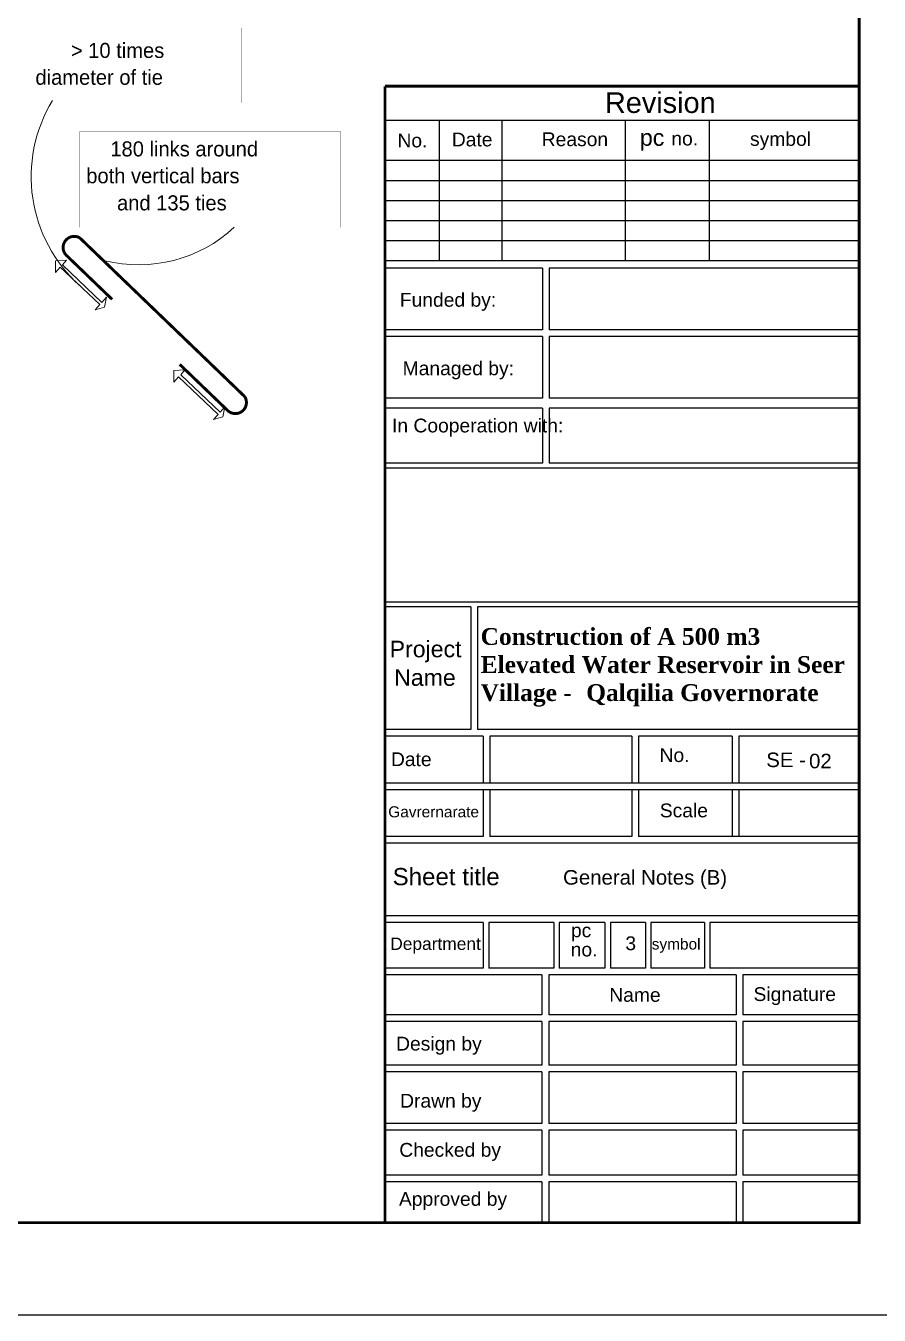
# Model space of a CAD drawing. Extents: x 166525 to 167198, y 178739 to 179747.
# Drawn here: x 166661.29 to 166672.45, y 179593.72 to 179610.58 of the extents above; entities that cross this region are included whole.
import ezdxf

# ---------------------------------------------------------------- set-up
doc = ezdxf.new("R2010")
doc.units = 0
doc.header["$MEASUREMENT"] = 0
doc.layers.get('0').update_dxf_attribs({"linetype": 'CONTINUOUS'})
for name, color, linetype in [('COVER', 7, 'CONTINUOUS'), ('FRAM-TXT', 4, 'CONTINUOUS'), ('MHATCH', 8, 'CONTINUOUS'), ('TXT', 6, 'CONTINUOUS')]:
    doc.layers.add(name, color=color, linetype=linetype)
for name, color, linetype, lineweight in [('Frame-PW - KA_FRAME', 7, 'CONTINUOUS', 80), ('LINE', 8, 'CONTINUOUS', 9), ('STIRRUP', 1, 'CONTINUOUS', 25)]:
    doc.layers.add(name, color=color, linetype=linetype, lineweight=lineweight)

msp = doc.modelspace()

# ---------------------------------------------------------------- linework, layer by layer
for p, q in [((166672.18555, 179609.33787), (166665.9868, 179609.33787)), ((166666.6962, 179609.33787), (166666.6962, 179607.50154)), ((166667.51562, 179609.33787), (166667.51562, 179607.50154)), ((166669.12714, 179609.33787), (166669.12714, 179607.50154)), ((166670.22641, 179609.33787), (166670.22641, 179607.50154)), ((166672.18555, 179608.8132), (166665.9868, 179608.8132)), ((166672.18555, 179608.55087), (166665.9868, 179608.55087)), ((166672.18555, 179608.28854), (166665.9868, 179608.28854)), ((166672.18555, 179608.0262), (166665.9868, 179608.0262)), ((166672.18555, 179607.76387), (166665.9868, 179607.76387)), ((166672.18555, 179607.50154), (166665.9868, 179607.50154)), ((166668.04679, 179607.40958), (166665.9868, 179607.40958)), ((166668.04679, 179607.40958), (166668.04679, 179606.60173)), ((166668.13423, 179607.40958), (166668.13423, 179606.60173)), ((166672.18555, 179607.40958), (166668.13423, 179607.40958)), ((166668.04679, 179606.60173), (166665.9868, 179606.60173)), ((166672.18555, 179606.60173), (166668.13423, 179606.60173)), ((166668.04679, 179606.51428), (166665.9868, 179606.51428)), ((166668.04679, 179606.51428), (166668.04679, 179605.70643)), ((166672.18555, 179606.51428), (166668.13423, 179606.51428)), ((166668.13423, 179606.51428), (166668.13423, 179605.70643)), ((166668.04679, 179605.70643), (166665.9868, 179605.70643)), ((166668.04679, 179605.57776), (166665.9868, 179605.57776)), ((166668.04679, 179605.57776), (166668.04679, 179604.85734)), ((166672.18555, 179605.70643), (166668.13423, 179605.70643)), ((166672.18555, 179605.57776), (166668.13423, 179605.57776)), ((166668.13423, 179605.57776), (166668.13423, 179604.85734)), ((166668.04679, 179604.85734), (166665.9868, 179604.85734)), ((166672.18555, 179604.79277), (166665.9868, 179604.79277)), ((166672.18555, 179604.85734), (166668.13423, 179604.85734)), ((166672.18555, 179603.04388), (166665.9868, 179603.04388)), ((166667.11145, 179602.9793), (166665.9868, 179602.9793)), ((166667.11145, 179602.9793), (166667.11145, 179601.37681)), ((166672.18555, 179602.9793), (166667.1989, 179602.9793)), ((166667.1989, 179602.9793), (166667.1989, 179601.37681)), ((166667.11145, 179601.37681), (166665.9868, 179601.37681)), ((166672.18555, 179601.37681), (166667.1989, 179601.37681)), ((166667.27074, 179601.28936), (166665.9868, 179601.28936)), ((166667.27074, 179601.28936), (166667.27074, 179600.67725)), ((166669.21529, 179601.28936), (166667.35819, 179601.28936)), ((166667.35819, 179601.28936), (166667.35819, 179600.67725)), ((166669.21529, 179601.28936), (166669.21529, 179600.67725)), ((166669.30273, 179601.28936), (166669.30273, 179600.67725)), ((166670.5264, 179601.28936), (166669.30273, 179601.28936)), ((166670.5264, 179601.28936), (166670.5264, 179600.67725)), ((166672.18555, 179601.28936), (166670.61385, 179601.28936)), ((166670.61385, 179601.28936), (166670.61385, 179600.67725)), ((166672.18555, 179600.67725), (166665.9868, 179600.67725)), ((166667.27074, 179600.67725), (166665.9868, 179600.67725)), ((166672.18555, 179600.58981), (166665.9868, 179600.58981)), ((166667.27074, 179600.58981), (166665.9868, 179600.58981)), ((166667.27074, 179600.58981), (166667.27074, 179599.97769)), ((166669.21529, 179600.67725), (166667.35819, 179600.67725)), ((166669.21529, 179600.58981), (166667.35819, 179600.58981)), ((166667.35819, 179600.58981), (166667.35819, 179599.97769)), ((166669.21529, 179600.58981), (166669.21529, 179599.97769)), ((166670.5264, 179600.67725), (166669.30273, 179600.67725)), ((166670.5264, 179600.58981), (166669.30273, 179600.58981)), ((166669.30273, 179600.58981), (166669.30273, 179599.97769)), ((166670.5264, 179600.58981), (166670.5264, 179599.97769)), ((166670.61385, 179600.58981), (166670.61385, 179599.97769)), ((166667.27074, 179599.97769), (166665.9868, 179599.97769)), ((166672.18555, 179599.89025), (166665.9868, 179599.89025)), ((166669.21529, 179599.97769), (166667.35819, 179599.97769)), ((166672.18555, 179599.97769), (166669.30273, 179599.97769)), ((166672.18555, 179598.94363), (166665.9868, 179598.94363)), ((166667.27295, 179598.85618), (166665.9868, 179598.85618)), ((166667.27295, 179598.85618), (166667.27295, 179598.25999)), ((166668.1938, 179598.85618), (166667.34353, 179598.85618)), ((166667.34353, 179598.85618), (166667.34353, 179598.25999)), ((166668.1938, 179598.85618), (166668.1938, 179598.25999)), ((166668.26438, 179598.85618), (166668.26438, 179598.25999)), ((166668.86352, 179598.85618), (166668.26438, 179598.85618)), ((166668.86352, 179598.85618), (166668.86352, 179598.25999)), ((166669.39339, 179598.85618), (166668.9341, 179598.85618)), ((166668.9341, 179598.85618), (166668.9341, 179598.25999)), ((166669.39339, 179598.85618), (166669.39339, 179598.25999)), ((166670.16451, 179598.85618), (166669.46397, 179598.85618)), ((166669.46397, 179598.85618), (166669.46397, 179598.25999)), ((166670.16451, 179598.85618), (166670.16451, 179598.25999)), ((166672.18555, 179598.85618), (166670.23509, 179598.85618)), ((166670.23509, 179598.85618), (166670.23509, 179598.25999)), ((166667.27295, 179598.25999), (166665.9868, 179598.25999)), ((166668.0403, 179598.17254), (166665.9868, 179598.17254)), ((166668.1938, 179598.25999), (166667.34353, 179598.25999)), ((166668.0403, 179598.17254), (166668.0403, 179597.64787)), ((166670.57619, 179598.17254), (166668.12774, 179598.17254)), ((166668.12774, 179598.17254), (166668.12774, 179597.64787)), ((166668.86352, 179598.25999), (166668.26438, 179598.25999)), ((166669.39339, 179598.25999), (166668.9341, 179598.25999)), ((166670.16451, 179598.25999), (166669.46397, 179598.25999)), ((166672.18555, 179598.25999), (166670.23509, 179598.25999)), ((166670.57619, 179598.17254), (166670.57619, 179597.64787)), ((166672.18555, 179598.17254), (166670.66364, 179598.17254)), ((166670.66364, 179598.17254), (166670.66364, 179597.64787)), ((166668.0403, 179597.64787), (166665.9868, 179597.64787)), ((166670.57619, 179597.64787), (166668.12774, 179597.64787)), ((166672.18555, 179597.64787), (166670.66364, 179597.64787)), ((166668.0403, 179597.56043), (166665.9868, 179597.56043)), ((166668.0403, 179597.56043), (166668.0403, 179596.98891)), ((166670.57619, 179597.56043), (166668.12774, 179597.56043)), ((166668.12774, 179597.56043), (166668.12774, 179596.98891)), ((166670.57619, 179597.56043), (166670.57619, 179596.98891)), ((166672.18555, 179597.56043), (166670.66364, 179597.56043)), ((166670.66364, 179597.56043), (166670.66364, 179596.98891)), ((166668.0403, 179596.98891), (166665.9868, 179596.98891)), ((166670.57619, 179596.98891), (166668.12774, 179596.98891)), ((166672.18555, 179596.98891), (166670.66364, 179596.98891)), ((166668.0403, 179596.90147), (166665.9868, 179596.90147)), ((166668.0403, 179596.90147), (166668.0403, 179596.22763)), ((166670.57619, 179596.90147), (166668.12774, 179596.90147)), ((166668.12774, 179596.90147), (166668.12774, 179596.22763)), ((166670.57619, 179596.90147), (166670.57619, 179596.22763)), ((166672.18555, 179596.90147), (166670.66364, 179596.90147)), ((166670.66364, 179596.90147), (166670.66364, 179596.22763)), ((166668.0403, 179596.22763), (166665.9868, 179596.22763)), ((166668.0403, 179596.14019), (166665.9868, 179596.14019)), ((166668.0403, 179596.14019), (166668.0403, 179595.55379)), ((166670.57619, 179596.22763), (166668.12774, 179596.22763)), ((166670.57619, 179596.14019), (166668.12774, 179596.14019)), ((166668.12774, 179596.14019), (166668.12774, 179595.55379)), ((166670.57619, 179596.14019), (166670.57619, 179595.55379)), ((166672.18555, 179596.22763), (166670.66364, 179596.22763)), ((166672.18555, 179596.14019), (166670.66364, 179596.14019)), ((166670.66364, 179596.14019), (166670.66364, 179595.55379)), ((166668.0403, 179595.55379), (166665.9868, 179595.55379)), ((166668.0403, 179595.46635), (166665.9868, 179595.46635)), ((166668.0403, 179595.46635), (166668.0403, 179594.93299)), ((166670.57619, 179595.55379), (166668.12774, 179595.55379)), ((166668.12774, 179595.46635), (166668.12774, 179594.93299)), ((166670.57619, 179595.46635), (166668.12774, 179595.46635)), ((166670.57619, 179595.46635), (166670.57619, 179594.93299)), ((166672.18555, 179595.55379), (166670.66364, 179595.55379)), ((166670.66364, 179595.46635), (166670.66364, 179594.93299)), ((166672.18555, 179595.46635), (166670.66364, 179595.46635))]:
    msp.add_line(p, q)
at = {"layer": 'COVER', "flags": 128}
msp.add_lwpolyline([(166613.8318, 179636.04424), (166673.75305, 179636.04424), (166673.75305, 179593.72174), (166613.8318, 179593.72174)], close=True, dxfattribs=at)
at = {"layer": 'Frame-PW - KA_FRAME'}
for points, const_width in [([(166672.18555, 179609.78591), (166665.9868, 179609.78591)], 0.04), ([(166665.9868, 179594.93299), (166665.9868, 179609.78591)], 0.03562)]:
    msp.add_lwpolyline(points, dxfattribs=dict(at, const_width=const_width))
at = {"layer": 'LINE', "lineweight": 0, "const_width": 0.00109}
for points in [[(166661.3317, 179610.54677), (166664.10843, 179610.54677), (166664.10843, 179609.57179), (166661.3317, 179609.57179)], [(166661.99576, 179609.18902), (166665.41109, 179609.18902), (166665.41109, 179607.94142), (166661.99576, 179607.94142)]]:
    msp.add_lwpolyline(points, close=True, dxfattribs=at)
at = {"layer": 'LINE', "lineweight": 0}
for points in [[(166661.77243, 179607.44916), (166662.28636, 179606.95957), (166662.34785, 179607.02748), (166662.3233, 179606.89763), (166662.19862, 179606.86266), (166662.26011, 179606.93058), (166661.74386, 179607.42228), (166661.68026, 179607.35204), (166661.68158, 179607.50293), (166661.8253, 179607.51222), (166661.77243, 179607.44916)], [(166663.31928, 179606.01534), (166663.83321, 179605.52574), (166663.8947, 179605.59366), (166663.87015, 179605.46381), (166663.74546, 179605.42884), (166663.80696, 179605.49675), (166663.2907, 179605.98845), (166663.22711, 179605.91821), (166663.22843, 179606.06911), (166663.37214, 179606.0784), (166663.31928, 179606.01534)]]:
    msp.add_lwpolyline(points, dxfattribs=at)
for centre, radius, start, end in [((166663.27839, 179608.60338), 1.91453, 148.640236, 228.187429), ((166662.76881, 179609.2872), 1.83599, 256.076067, 312.861344)]:
    msp.add_arc(centre, radius, start, end, dxfattribs=at)
at = {"layer": 'MHATCH', "const_width": 0.03562, "flags": 128}
msp.add_lwpolyline([(166615.3993, 179634.83299), (166672.18555, 179634.83299), (166672.18555, 179594.93299), (166615.3993, 179594.93299)], close=True, dxfattribs=at)
at = {"layer": 'MHATCH'}
msp.add_lwpolyline([(166615.75555, 179634.83299), (166672.18555, 179634.83299), (166672.18555, 179594.93299)], dxfattribs=at)
at = {"layer": 'STIRRUP', "lineweight": 0, "const_width": 0.03825}
msp.add_lwpolyline([(166663.30561, 179606.14932), (166663.92667, 179605.55166, 0.90850913), (166664.15446, 179605.7292), (166661.99881, 179607.8034, 0.90850913), (166661.83081, 179607.56847), (166662.42168, 179606.99986)], format="xyb", dxfattribs=at)

# ---------------------------------------------------------------- texts
at = {"color": 7, "insert": (166667.23822, 179602.70311), "char_height": 0.2, "width": 4.930876, "attachment_point": 1}
msp.add_mtext('{\\fTimes New Roman|b1|i0|c0|p18;\\H1.1x;\\C256;Construction of A 500 m3 Elevated Water Reservoir in Seer Village - \\H1.2845x; \\H0.77854x;Qalqilia Governorate\\H1.1896x; }', dxfattribs=at)
at = {"layer": 'FRAM-TXT', "linetype": 'Continuous'}
for s, height, p in [('> 10 times', 0.196729, (166661.88248, 179610.15506, -72.43754)), ('diameter of tie', 0.1967294, (166661.41935, 179609.80403, -72.43754)), ('180 links around', 0.1967294, (166662.39834, 179608.86806, -72.43754)), ('both vertical bars ', 0.1967294, (166662.0834, 179608.51704, -72.43754)), ('and 135 ties', 0.1967294, (166662.48549, 179608.16267, -72.43754))]:
    msp.add_text(s, height=height, dxfattribs=at).set_placement(p)
at = {"layer": 'TXT', "color": 7}
for s, insert, char_height, width, attachment_point in [('{\\fArial|b0|i0|c0|p34;Revision}', (166670.31072, 179609.70646), 0.2703058, 1.8363867, 3), ('{\\fArial|b0|i0|c0|p34;No.}', (166666.54275, 179609.16657), 0.1802039, 2.4656722, 3), ('{\\fArial|b0|i0|c0|p34;Date}', (166667.39325, 179609.17932), 0.1802039, 2.4656722, 3), ('{\\fArial|b0|i0|c0|p34;Reason}', (166668.90447, 179609.18279), 0.1802039, 2.4656722, 3), ('{\\fArial|b0|i0|c0|p34;pc}', (166669.63897, 179609.22263), 0.2162446, 2.9588066, 3), ('{\\fArial|b0|i0|c0|p34;no.}', (166670.08082, 179609.1915), 0.1802039, 2.4656722, 3), ('{\\fArial|b0|i0|c0|p34;symbol}', (166671.55652, 179609.18642), 0.1802039, 2.4656722, 3), ('{\\fArial|b0|i0|c0|p34;Funded by:}', (166667.44138, 179607.08373), 0.1802039, 1.2701735, 3), ('{\\fArial|b0|i0|c0|p34;Managed by:}', (166667.67402, 179606.18843), 0.1802039, 1.502811, 3), ('{\\fArial|b0|i0|c0|p34;In Cooperation with:}', (166668.31899, 179605.44081), 0.1802039, 2.1477833, 3), ('{\\fArial|b0|i0|c0|p34;Project }', (166666.98866, 179602.53748), 0.2162446, 0.9779129, 3), ('{\\fArial|b0|i0|c0|p34;Name}', (166666.91343, 179602.16462), 0.2162446, 0.8023905, 3), ('{\\fArial|b0|i0|c0|p34;Date}', (166666.59764, 179601.07892), 0.1802039, 2.4656722, 3), ('{\\fArial|b0|i0|c0|p34;No.}', (166669.96852, 179601.1327), 0.1802039, 2.4656722, 3), ('\\A1;{\\fArial|b0|i0|c0|p34;SE -}', (166671.48924, 179601.07617), 0.1904466, 2.6058199, 3), ('\\A1;{\\fArial|b0|i0|c0|p34;02}', (166671.82701, 179601.06062), 0.1904466, 2.6058199, 3), ('{\\fArial|b0|i0|c178|p34;Gavrernarate}', (166667.21709, 179600.37372), 0.1441631, 1.9725377, 3), ('{\\fArial|b0|i0|c0|p34;Scale}', (166670.20983, 179600.40974), 0.1802039, 2.4656722, 3), ('{\\fArial|b0|i0|c0|p34;Sheet title}', (166666.08802, 179599.56725), 0.2252548, 3.0820902, 1), ('{\\fArial|b0|i0|c0|p34;General Notes (B) }', (166670.45956, 179599.54004), 0.1904466, 2.9052944, 3), ('{\\fArial|b0|i0|c0|p34;Department}', (166667.24072, 179598.6586), 0.1621835, 2.2191049, 3), ('{\\fArial|b0|i0|c0|p34;pc}', (166668.68456, 179598.84207), 0.1802039, 2.4656722, 3), ('{\\fArial|b0|i0|c0|p34;3}', (166669.26975, 179598.67326), 0.1802039, 2.4656722, 3), ('{\\fArial|b0|i0|c0|p34;no.}', (166668.76529, 179598.59154), 0.1802039, 2.4656722, 3), ('{\\fArial|b0|i0|c0|p34;symbol}', (166670.11251, 179598.64566), 0.1441631, 1.9725377, 3), ('{\\fArial|b0|i0|c0|p34;Name}', (166669.59098, 179597.99883), 0.1802039, 2.4656722, 3), ('{\\fArial|b0|i0|c0|p34;Signature}', (166671.8826, 179598.0088), 0.1802039, 2.4656722, 3), ('{\\fArial|b0|i0|c0|p34;Design by}', (166667.25263, 179597.36157), 0.1802039, 1.1130295, 3), ('{\\fArial|b0|i0|c0|p34;Drawn by}', (166667.24903, 179596.61527), 0.1802039, 1.1094247, 3), ('{\\fArial|b0|i0|c0|p34;Checked by}', (166667.50413, 179595.97312), 0.1802039, 1.3645265, 3), ('{\\fArial|b0|i0|c0|p34;Approved by}', (166667.58392, 179595.33163), 0.1802039, 1.4443199, 3)]:
    msp.add_mtext(s, dxfattribs=dict(at, insert=insert, char_height=char_height, width=width, attachment_point=attachment_point))

doc.saveas('drawing.dxf')
